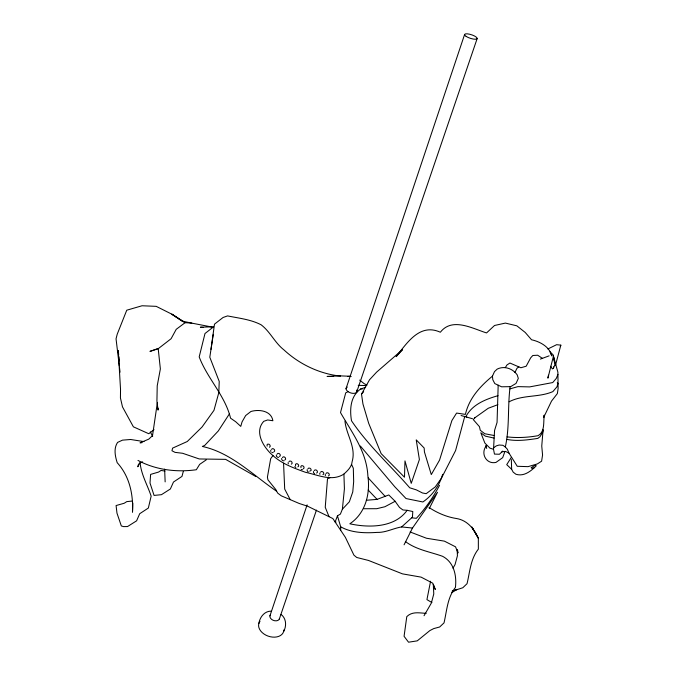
<?xml version="1.0" encoding="UTF-8"?>
<svg xmlns="http://www.w3.org/2000/svg" width="676" height="676" viewBox="0 0 676 676"><rect width="100%" height="100%" fill="white"/><g stroke="black" fill="none" stroke-linecap="round" stroke-linejoin="round"><path stroke-width="1.01" d="M165.147 481.887L164.631 469.127M344.954 421.123C346.298 434.981 356.337 447.208 352.137 461.623C351.774 466.837 347.548 470.724 343.915 474.062L344.414 488.782L342.377 509.222L340.383 514.106L337.451 515.83L340.679 526.773C351.224 532.899 364.947 533.229 377.022 532.401C385.751 532.722 393.255 528.294 401.628 526.934L412.436 517.132L412.799 511.529L407.138 510.312C394.725 527.812 368.969 527.981 349.838 523.799C365.598 513.236 370.397 493.725 367.871 475.803C366.645 451.703 351.976 432.598 340.501 412.58L345.715 392.84L348.072 391.641M158.091 408.135L158.074 410.112L156.925 401.02L157.221 385.802L160.364 368.944L158.209 348.715L171.096 338.727L176.242 329.305L185.114 322.68L191.807 323.128L212.019 327.049M502.767 451.078L499.446 454.255L494.46 454.086L493.522 449.303L494.57 430.443L497.063 422.399L498.178 385.185M132.842 502.978L132.496 512.18C133.383 494.317 129.53 476.234 117.193 462.697C115.157 456.156 113.492 448.501 117.582 442.408L122.5 440.144L130.671 439.493L144.013 441.614M506.67 439.366C517.064 441.445 527.525 439.958 537.826 438.394L539.98 436.73L542.693 432.268L543.098 429.742L541.755 446.008L542.566 455.041L541.603 461.193L537.335 463.93L528.04 466.651L517.258 466.279L508.977 453.114L507.321 449.194L505.318 446.988C509.763 427.114 507.499 406.749 510.127 386.647M544.29 415.233C543.166 422.069 545.278 431.575 538.045 435.682C527.812 437.49 517.36 438.107 507.034 436.865M157.39 402.457L152.531 435.572L148.788 439.138L140.033 442.831L142.053 442.687M210.996 349.365L214.486 324.167L223.072 317.483L227.575 315.903C238.865 318.235 250.821 319.427 261.139 324.81C270.248 331.713 274.828 342.8 283.92 349.881C299.443 364.254 319.478 373.853 340.569 376.126M213.295 334.324L209.797 357.224L219.235 381.467L218.804 392.671L213.971 410.349L202.023 427.046L187.26 441.521L172.608 448.12L171.966 450.748L175.025 452.362L182.605 453.275L199.268 458.962L225.64 459.359L255.722 476.47M550.687 366.265L552.326 368.893L553.45 368.099L553.644 366.882M544.036 415.326L543.707 417.362L551.498 401.138L557.362 393.576L558.106 388.59L557.886 372.197L553.289 355.542L554.117 360.409M548.456 375.222L547.906 378.146L553.399 356.337M430.578 581.225L426.936 599.62L431.905 602.561M138.538 464.04L137.828 466.77L139.729 463.043L142.644 461.869M183.289 471.442L181.979 476.403L173.487 482.03L170.369 488.985L161.454 494.68L154.069 495.423L150.004 483.027L150.613 474.4L158.564 472.068L161.057 470.454L165.02 471.054M555.444 365.361L560.835 345.149L556.627 344.684L547.856 348.985M464.767 416.374L455.59 450.562L441.445 478.16L435.251 486.914L426.176 493.683L422.492 492.981L416.34 489.872L409.715 487.785C390.407 465.443 367.989 445.349 351.495 420.751C349.619 409.419 350.32 396.178 360.697 388.962L365.648 387.348M504.879 451.627L502.69 457.635L495.973 462.418C486.23 464.589 480.298 453.385 486.255 445.907M442.636 474.341C439.637 485.3 432.31 495.601 422.872 501.972L406.022 498.55L394.776 486.754L360.384 446.033M439.527 485.343C433.409 497.004 425.348 508.682 416.365 518.315L411.802 517.816M258.866 623.424C259.829 617.289 264.282 611.214 270.975 611.129M269.918 615.929L307.115 504.845M345.985 388.759L464.606 34.484M279.34 619.005L316.452 510.11M356.632 392.215L477.163 38.549M283.641 631.511C286.7 626.001 286.379 618.422 281.039 614.416M337.451 515.83L335.135 521.99L336.073 522.075M505.318 367.6L506.958 364.964L509.915 363.029L520.866 367.761L526.182 366.215L530.668 357.841L532.815 355.5L537.673 355.221L542.575 358.466M560.303 346.382L560.835 345.149M553.45 368.099L554.869 364.837L553.221 354.942L550.002 351.816L551.768 355.914C549.605 346.754 540.09 341.667 531.539 339.766L525.235 332.465L516.844 325.824L505.378 323.086L494.536 325.486L486.543 332.93C472.549 328.544 452.126 316.976 440.363 332.237C419.695 322.832 407.07 342.985 396.136 356.649L402.33 349.931M492.449 376.143L494.494 371.623L497.198 369.096C504.338 365.555 512.653 368.538 517.148 374.783L518.323 378.391L516.042 383.41L510.676 386.638L501.584 386.799L494.781 383.571L492.787 379.692L492.449 376.143C480.095 386.359 469.051 398.358 465.401 414.396L456.596 413.061L451.898 420.54L439.544 460.119L431.288 474.577L424.443 451.982L424.156 448.019L416.222 439.856L419.399 459.545L411.236 483.357L404.975 460.897L404.493 477.222L381.137 453.596L368.69 423.32L362.953 404.003L361.508 394.091L369.561 379.726L376.625 372.121L402.237 349.864M514.935 372.544L516.895 368.395L518.822 366.73M404.071 544.797L412.487 528.04L437.499 492.255L429.235 508.58M424.038 615.735L431.364 603.043L433.772 593.95L433.299 584.301L435.276 589.472L432.691 583.151L421.097 577.127L402.507 573.873L368.53 560.455L356.759 557.48L353.928 555.165L345.377 537.327L332.837 518.543L307.749 506.273L299.206 503.476L281.284 495.821L277.709 493.117L275.774 489.525L267.924 479.833L267.417 477.112L270.687 458.632L272.96 455.59C263.868 447.842 253.787 432.074 263.75 421.325L267.654 419.957L272.893 420.742C271.262 410.662 259.119 409.098 250.94 411.481L245.667 415.546L242.067 421.866L240.766 426.387L235.73 421.765L230.558 418.174C225.1 395.578 207.355 378.526 199.192 356.903L204.989 333.522L213.624 326.787L200.383 327.201L203.484 327.48M452.971 568.178L455.024 564.629L457.424 555.782L457.179 549.554M229.434 413.839L218.28 430.975L204.684 445.442L202.327 446.447C231.057 452.667 252.773 474.915 276.323 491.029M511.166 457.593L506.73 464.649L511.647 469.296L513.185 472.144L515.881 474.231C523.908 476.817 530.846 471.214 536.169 465.916C536.676 463.981 531.978 467.158 531.15 467.733L531.708 468.257L533.922 467.919M557.92 374.403L556.331 378.366L552.715 382.565L529.654 386.9L517.951 386.621L509.941 388.886M474.983 417.633L473.301 419.627L479.47 426.708L480.256 430.282L484.81 433.747L494.215 435.521M361.508 394.091L363.654 391.759M342.377 509.222L349.348 501.795L352.771 491.908L353.666 481.599L353.32 468.257L351.655 464.581M269.411 447.25L270.189 446.481L270.028 445.23L269.031 444.242L267.78 444.09L267.012 444.859L267.172 446.109M271.515 449.43L272.284 448.661L273.535 448.813L274.532 449.81L274.684 451.053L273.915 451.822M277.118 454.145L277.895 453.376L279.154 453.528L280.143 454.525L280.295 455.768L279.518 456.537M282.441 457.601L283.219 456.832L284.478 456.993L285.475 457.99L285.627 459.232L284.841 459.993M288.931 461.784L289.717 461.015L290.976 461.176L291.973 462.173L292.125 463.415L291.339 464.175M297.879 466.863L298.674 466.102L298.53 464.86L297.533 463.863L296.265 463.702L295.471 464.463L295.615 465.705M303.254 468.823L304.056 468.062L303.913 466.82L302.916 465.823L301.64 465.654L300.845 466.423L300.989 467.665M307.91 468.823L308.712 468.062L309.997 468.223L310.994 469.22L311.137 470.471L309.692 471.147M314.205 470.648L315.008 469.888L316.292 470.048L317.298 471.054L317.433 472.296L316.621 473.065M320.525 472.254L321.337 471.493L322.621 471.662L323.635 472.659L323.762 473.91L322.951 474.67M326.026 473.513L326.846 472.744L328.13 472.913L329.144 473.918L329.28 475.169L328.451 475.938M154.018 429.657L148.762 433.73L133.383 426.818L122.483 406.876L120.438 397.953L120.531 389.359L118.258 350.565L118.68 354.714M451.872 592.573L457.086 589.379M474.476 418.047L488.266 408.253L497.857 404.679M493.877 447.605L496.319 445.881L499.108 445.028L502.91 445.298L505.318 446.988M206.239 459.866L199.657 464.37L196.327 469.744C176.461 472.499 155.81 469.93 137.972 460.424M407.138 510.312L402.896 509.949L399.508 507.439L395.139 501.296L384.906 506.738L376.726 508.707L363.73 508.732M343.915 474.062C331.865 481.895 318.007 474.898 305.518 472.313C294.001 468.122 282.188 463.99 272.96 455.59M366.358 500.274L377.073 499.378L388.793 494.959L395.139 501.296M540.377 359.091L549.123 355.846M498.001 395.68C485.74 399.195 472.516 404.4 466.127 416.179L466.795 417.126M329.846 477.822L327.505 478.659L325.24 507.287L329.035 516.684M157.297 348.799L149.945 351.393L158.209 348.715M452.303 591.077L456.131 589.717M509.155 401.772C522.937 394.556 538.89 397.699 552.85 391.615L556.914 386.892L558.038 383.368L557.244 382.836M452.176 591.204L462.823 587.74L467.04 583.692C469.913 571.913 470.471 559.111 478.355 549.132L478.346 538.206C474.096 528.75 467.091 520.097 456.207 518.475C446.43 516.912 437.296 512.89 429.023 507.524M494.029 438.082L485.368 436.155L480.805 432.784L484.878 443.084L489.923 448.137L493.522 449.303M501.879 451.822L505.462 451.407L508.977 453.114M131.862 501.085L126.758 501.626L124.215 503.248L116.086 505.547L116.973 513.152L121.325 525.945L123.522 526.604L127.527 526.553L136.603 520.824L139.704 513.718L148.348 508.048L151.154 496.133C147.402 484.912 141.09 474.358 140.042 462.342M360.697 388.962L362.48 388.911M426.218 613.326C419.39 613.081 412.436 611.112 406.791 616.613L404.071 636.293L408.532 642.2L417.261 640.856L429.868 630.573L433.747 628.587L439.67 626.99L444.014 622.883C446.878 610.8 447.318 597.643 455.43 587.419C456.799 575.563 454.052 562.381 442.645 556.331C430.029 551.785 416.374 549.825 405.372 541.51M333.31 376.447L327.083 376.447L340.113 375.864L350.1 376.262M347.836 376.464L350.945 376.464M347.76 376.439L350.903 376.447M358.221 385.337L365.564 385.548M401.628 526.934L412.487 528.04M271.853 452.498L273.104 452.658M278.715 457.373L277.464 457.213L276.467 456.224L276.315 454.982M284.047 460.838L282.788 460.677L281.791 459.688L281.639 458.446M301.209 469.516L302.476 469.685M191.807 323.128L181.886 321.041L171.924 314.222L156.207 306.346L142.044 305.763L126.75 310.208L117.227 334.189L116.044 338.82L119.297 365.944M461.091 415.529L472.516 418.731M410.104 531.961L426.471 538.24L444.394 541.138L455.54 546.825L457.973 552.926L457.584 550.146M367.017 385.075L364.254 383.731L359.674 380.098M314.577 473.758L313.571 472.761L313.436 471.51M308.281 471.924L307.284 470.927L307.141 469.685M294.829 466.558L295.834 467.555M368.2 490.075L377.073 499.378M368.217 477.89L385.033 496.26M152.675 436.459L150.342 431.922M290.224 499.64L284.697 489.086L283.557 463.212M485.824 445.484L486.695 448.442M270.704 450.267L270.856 451.509M288.137 462.629L288.289 463.871M119.551 368.031L120.049 372.197M319.765 473.124L319.9 474.375M325.266 474.383L325.401 475.634M118.891 356.784L119.314 360.933M511.647 469.296L511.335 459.494M340.679 526.773L340.704 530.33M279.433 618.743A4.96 3.431 19.2 0 1 273.121 620.272A4.96 3.431 19.2 0 1 270.434 614.873M283.895 629.931A13.038 9.118 19.3 0 1 268.051 636.091A13.038 9.118 19.3 0 1 259.998 621.32M356.489 390.086A5.594 2.983 18.7 0 1 354.249 393.339A5.594 2.983 18.7 0 1 347.396 391.108A5.594 2.983 18.7 0 1 347.287 387.094M185.114 322.68L171.924 314.222L185.114 322.68M473.014 528.987L471.831 527.01L478.346 538.206L473.014 528.987M466.136 36.394A6.599 1.876 18.2 0 0 476.833 38.955A6.599 1.876 18.2 0 0 469.676 34.231A6.599 1.876 18.2 0 0 466.136 36.394"/></g></svg>
